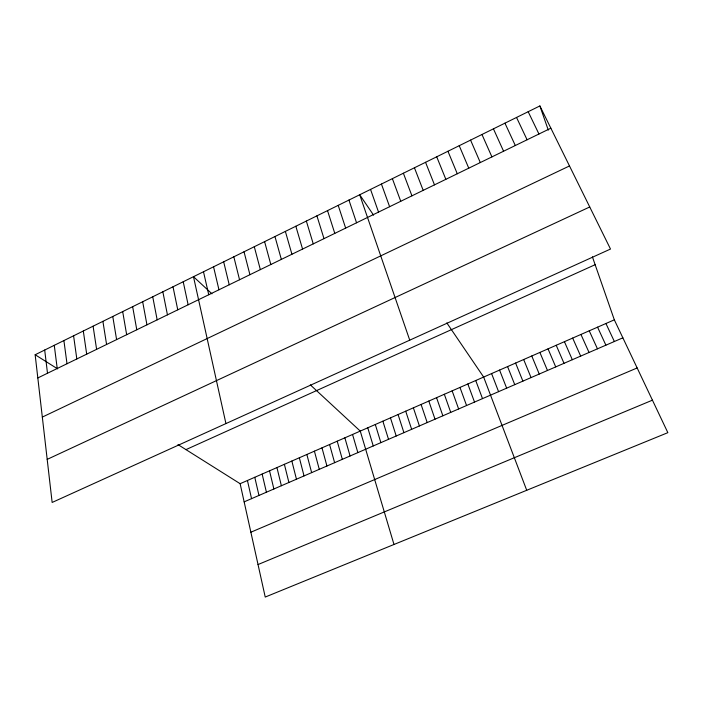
<?xml version="1.0" encoding="UTF-8"?>
<svg xmlns="http://www.w3.org/2000/svg" width="703" height="703" viewBox="0 0 703 703"><rect width="100%" height="100%" fill="white"/><g stroke="black" fill="none" stroke-linecap="round" stroke-linejoin="round"><path stroke-width="1.05" d="M35.15 354.743L539.878 105.942L610.503 249.047L52.145 502.452L35.15 354.743L57.646 368.899M37.821 377.95L550.862 128.21M42.321 417.09L569.492 165.952M47.189 459.375L589.738 206.972M185.961 449.621L595.133 264.697M177.991 444.604L240.127 483.699L614.325 319.83L592.401 256.841M244.152 501.863L622.867 337.827M250.874 532.206L637.155 367.95M258.036 564.553L652.437 400.174M211.963 293.81L193.483 276.692L225.935 423.584M310.339 384.875L360.261 431.088L393.988 544.482M373.583 215.153L359.708 194.757L409.735 340.164M446.836 322.914L483.646 377.054L526.723 490.281M528.173 111.707L538.946 134.009M614.325 319.83L667.85 432.661L265.233 597.058L240.127 483.699M516.529 117.445L527.092 139.774M605.933 323.503L614.36 341.509M504.947 123.157L515.308 145.512M597.576 327.167L605.889 345.173M589.237 330.814L597.453 348.829M493.436 128.834L503.576 151.224M580.942 334.452L589.044 352.475M572.664 338.073L580.669 356.105M481.968 134.484L491.915 156.901M564.43 341.684L572.321 359.716M470.571 140.108L480.307 162.551M556.214 345.278L564.008 363.319M548.032 348.864L555.721 366.904M459.226 145.697L468.76 168.166M539.886 352.431L547.47 370.481M447.943 151.259L457.284 173.764M531.767 355.99L539.245 374.049M523.673 359.532L531.055 377.59M436.712 156.795L445.851 179.318M515.607 363.064L522.891 381.131M507.575 366.579L514.754 384.655M425.543 162.296L434.489 184.854M499.569 370.086L506.652 388.161M414.436 167.78L423.188 190.355M491.59 373.574L498.576 391.659M403.381 173.228L411.94 195.829M475.729 380.525L482.513 398.619M392.379 178.65L400.745 201.278M467.838 383.979L474.525 402.081M459.973 387.423L466.564 405.526M381.43 184.045L389.611 206.7M452.143 390.85L458.637 408.961M444.331 394.269L450.737 412.38M370.543 189.415L378.539 212.086M539.878 105.942L548.296 130.134M436.554 397.678L442.864 415.789M428.804 401.07L435.016 419.19M421.079 404.453L427.196 422.573M348.934 200.065L356.553 222.789M413.382 407.828L419.41 425.948M405.71 411.185L411.65 429.313M338.205 205.355L345.648 228.097M398.074 414.533L403.917 432.661M327.528 210.619L334.795 233.387M390.455 417.863L396.211 436.001M382.863 421.194L388.531 439.331M316.912 215.847L324.004 238.642M375.305 424.498L380.877 442.644M306.35 221.058L313.257 243.871M367.766 427.802L373.249 445.948M295.831 226.243L302.571 249.073M352.546 434.463L357.853 452.618M344.865 437.828L350.085 455.983M285.365 231.401L291.93 254.249M337.212 441.185L342.335 459.331M274.961 236.533L281.349 259.398M329.584 444.524L334.619 462.679M321.983 447.855L326.939 466.01M264.6 241.639L270.822 264.521M314.408 451.168L319.276 469.323M254.293 246.718L260.347 269.627M306.86 454.472L311.64 472.627M299.346 457.767L304.039 475.922M244.029 251.779L249.925 274.697M291.85 461.045L296.455 479.209M233.827 256.815L239.547 279.75M284.381 464.314L288.907 482.478M276.947 467.574L281.376 485.738M223.668 261.815L229.231 284.777M269.53 470.825L273.88 488.989M213.554 266.806L218.958 289.777M262.14 474.059L266.411 492.223M254.776 477.284L258.968 495.448M203.492 271.762L208.738 294.75M247.438 480.492L251.551 498.664M183.219 281.754L188.14 304.777M173.008 286.789L177.762 309.821M162.841 291.798L167.446 314.847M152.727 296.789L157.173 319.847M142.665 301.745L146.953 324.821M132.647 306.684L136.786 329.769M122.682 311.596L126.663 334.698M112.77 316.482L116.601 339.602M102.902 321.35L106.584 344.479M93.086 326.192L96.61 349.329M83.305 331.008L86.697 354.154M73.587 335.797L76.82 358.961M63.903 340.568L67.005 363.741M54.272 345.322L57.224 368.504M44.693 350.041L47.496 373.24"/></g></svg>
